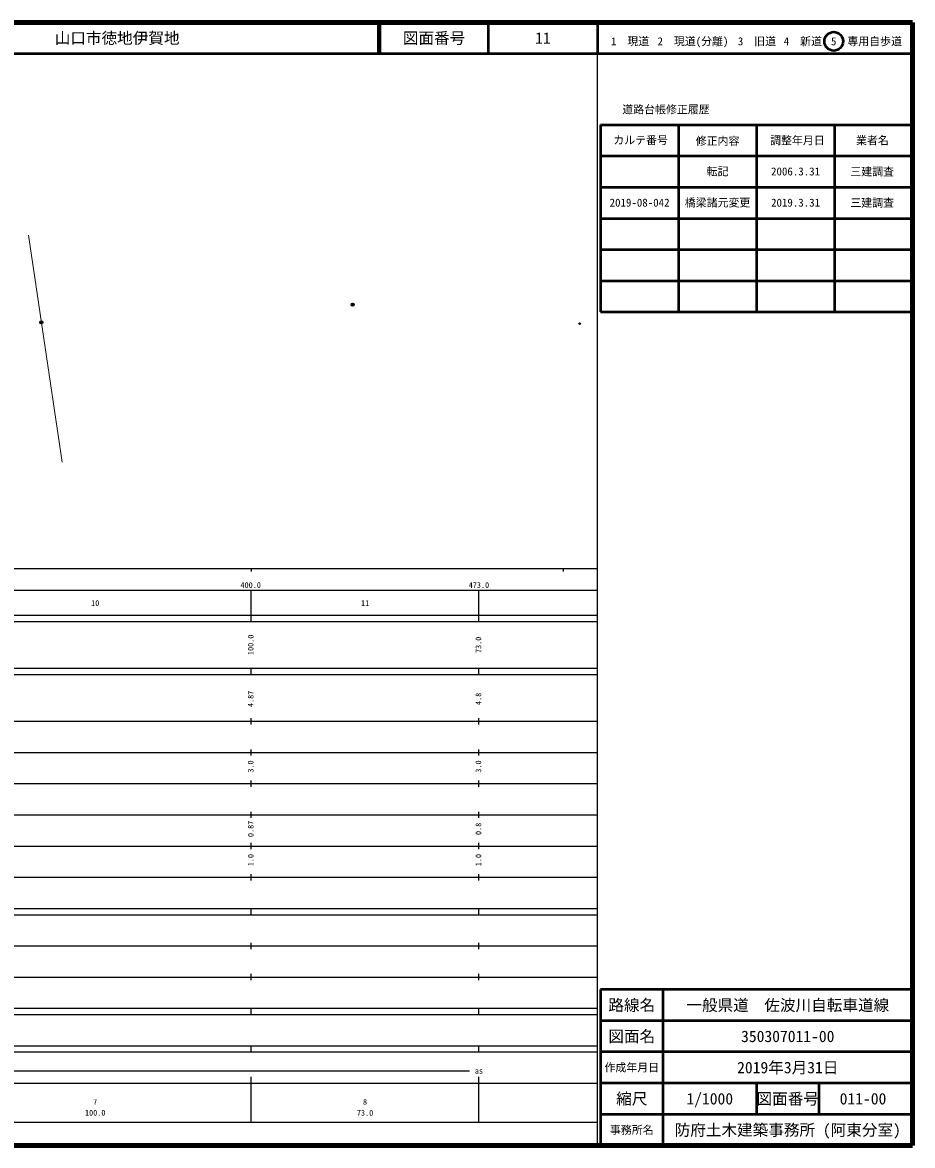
# Model space of a CAD drawing. Units: millimetres on the paper. Extents: x 40 to 680, y 20 to 380.
# Drawn here: x 394.7 to 680, y 20 to 380 of the extents above; entities that cross this region are included whole.
import ezdxf
from ezdxf.enums import TextEntityAlignment as Align

# ---------------------------------------------------------------- set-up
doc = ezdxf.new("R2010")
doc.units = ezdxf.units.MM
doc.header["$PDMODE"] = 32
doc.header["$PDSIZE"] = 0.5
for name, color, linetype, lineweight in [('M-BMK-SRVR', 3, 'Continuous', 25), ('M-TTL', 2, 'Continuous', 140), ('M-TTL-BAND', 7, 'Continuous', 25), ('M-TTL-FRAM', 2, 'Continuous', 50), ('M-TTL-LINE', 7, 'Continuous', 50)]:
    doc.layers.add(name, color=color, linetype=linetype, lineweight=lineweight)
doc.layers.add('M-OTRS', color=6, linetype='Continuous')
doc.layers.add('M-TTL-TXT', color=7, linetype='Continuous')
doc.styles.add('ＭＳ ゴシック', font='')
doc.styles.get('ＭＳ ゴシック').set_extended_font_data('MS Gothic')

msp = doc.modelspace()

# ---------------------------------------------------------------- linework, layer by layer
at = {"layer": 'M-BMK-SRVR', "lineweight": 13}
msp.add_line((396.57, 311.824), (407.362, 239.104), dxfattribs=at)
at = {"layer": 'M-BMK-SRVR'}
for centre in [(500.503, 289.518), (400.721, 283.853)]:
    msp.add_circle(centre, 0.5, dxfattribs=at)
for p in [(500.503, 289.518), (400.721, 283.853)]:
    msp.add_point(p, dxfattribs=at)
at = {"layer": 'M-OTRS'}
for p in [(400.721, 283.853), (573.261, 283.462)]:
    msp.add_point(p, dxfattribs=at)
at = {"layer": 'M-TTL'}
for p, q in [((680, 380), (40, 380)), ((680, 20), (680, 380)), ((40, 20), (680, 20))]:
    msp.add_line(p, q, dxfattribs=at)
at = {"layer": 'M-TTL-BAND'}
for p, q in [((579, 20), (579, 370)), ((40, 205), (579, 205)), ((468, 205), (468, 204)), ((568, 205), (568, 204)), ((68, 198), (579, 198)), ((468, 188), (468, 198)), ((541, 188), (541, 198)), ((40, 190), (579, 190)), ((40, 188), (579, 188)), ((40, 173), (579, 173)), ((468, 171), (468, 173)), ((541, 171), (541, 173)), ((40, 171), (579, 171)), ((40, 156), (579, 156)), ((468, 155), (468, 157)), ((541, 155), (541, 157)), ((46, 146), (579, 146)), ((468, 145), (468, 147)), ((541, 145), (541, 147)), ((468, 135), (468, 137)), ((541, 135), (541, 137)), ((52, 136), (579, 136)), ((46, 126), (579, 126)), ((468, 125), (468, 127)), ((541, 125), (541, 127)), ((52, 116), (579, 116)), ((468, 115), (468, 117)), ((541, 115), (541, 117)), ((46, 106), (579, 106)), ((468, 105), (468, 107)), ((541, 105), (541, 107)), ((40, 96), (579, 96)), ((40, 94), (579, 94)), ((468, 94), (468, 96)), ((541, 94), (541, 96)), ((49, 84), (579, 84)), ((468, 83), (468, 85)), ((541, 83), (541, 85)), ((40, 74), (579, 74)), ((468, 73), (468, 75)), ((541, 73), (541, 75)), ((40, 64), (579, 64)), ((40, 62), (579, 62)), ((468, 62), (468, 64)), ((541, 62), (541, 64)), ((40, 52), (579, 52)), ((468, 50), (468, 52)), ((541, 50), (541, 52)), ((40, 50), (579, 50)), ((71, 44), (538, 44)), ((40, 40), (579, 40)), ((468, 27.5), (468, 42)), ((541, 27.5), (541, 42)), ((68, 27.5), (579, 27.5))]:
    msp.add_line(p, q, dxfattribs=at)
at = {"layer": 'M-TTL-FRAM'}
for p, q in [((580, 347.197), (580, 287.197)), ((580, 347.197), (680, 347.197)), ((580, 287.197), (680, 287.197)), ((680, 70), (580, 70)), ((580, 70), (580, 20))]:
    msp.add_line(p, q, dxfattribs=at)
at = {"layer": 'M-TTL-LINE'}
for p, q in [((508.747, 380), (508.747, 370)), ((509.247, 380), (509.247, 370)), ((543.997, 380), (543.997, 370)), ((579, 380), (579, 370)), ((40, 370), (680, 370)), ((605, 347.197), (605, 287.197)), ((630, 347.197), (630, 287.197)), ((655, 347.197), (655, 287.197)), ((580, 337.197), (680, 337.197)), ((580, 327.197), (680, 327.197)), ((580, 317.197), (680, 317.197)), ((580, 307.197), (680, 307.197)), ((580, 297.197), (680, 297.197)), ((600, 70), (600, 20)), ((680, 60), (580, 60)), ((680, 50), (580, 50)), ((680, 40), (580, 40)), ((630, 40), (630, 30)), ((650, 40), (650, 30)), ((680, 30), (580, 30))]:
    msp.add_line(p, q, dxfattribs=at)
msp.add_circle((654.735, 373.958), 3, dxfattribs=at)

# ---------------------------------------------------------------- texts
at = {"layer": 'M-TTL-BAND', "style": 'ＭＳ ゴシック'}
for s, p in [('400.0', (467.844, 198.195)), ('473.0', (541, 198.195)), ('10', (418, 192.405)), ('11', (504.5, 192.405)), ('as', (541, 42.5)), ('7', (418, 32.523)), ('8', (504.5, 32.523)), ('100.0', (418, 29.033)), ('73.0', (504.5, 29.033))]:
    msp.add_text(s, height=1.833, dxfattribs=at).set_placement(p, align=Align.BOTTOM_CENTER)
for s, p in [('100.0', (469.287, 180.5)), ('73.0', (542.287, 180.5)), ('4.87', (469.287, 163.174)), ('4.8', (542.287, 163.174)), ('3.0', (469.287, 141.5)), ('3.0', (542.287, 141.5)), ('0.87', (469.287, 121.5)), ('0.8', (542.287, 121.5)), ('1.0', (469.287, 111.5)), ('1.0', (542.287, 111.5))]:
    msp.add_text(s, height=1.833, rotation=90, dxfattribs=at).set_placement(p, align=Align.BOTTOM_CENTER)
at = {"layer": 'M-TTL-TXT', "style": 'ＭＳ ゴシック'}
msp.add_text('山口市徳地伊賀地', height=3.666, dxfattribs=at).set_placement((405.024, 375), align=Align.MIDDLE_LEFT)
for s, height, p in [('図面番号', 3.666, (526.622, 375)), ('11', 3.666, (561.497, 375)), ('1\u3000現道', 2.566, (589.448, 373.958)), ('2\u3000現道(分離)', 2.566, (609.619, 373.958)), ('3\u3000旧道', 2.566, (630.121, 373.958)), ('4\u3000新道', 2.566, (644.824, 373.958)), ('5\u3000専用自歩道', 2.566, (665.228, 373.958)), ('道路台帳修正履歴', 2.566, (600.968, 352.113)), ('カルテ番号', 2.566, (592.839, 342.277)), ('修正内容', 2.566, (617.509, 342.023)), ('調整年月日', 2.566, (643.089, 342.197)), ('業者名', 2.566, (667.134, 342.197)), ('転記', 2.566, (617.5, 332.245)), ('2006.3.31', 2.566, (642.5, 332.245)), ('三建調査', 2.566, (667.077, 332.189)), ('2019-08-042', 2.566, (592.5, 322.245)), ('橋梁諸元変更', 2.566, (617.5, 322.245)), ('2019.3.31', 2.566, (642.5, 322.245)), ('三建調査', 2.566, (667.077, 322.189)), ('路線名', 3.666, (590, 65)), ('路線名', 3.666, (590, 65)), ('一般県道\u3000佐波川自転車道線', 3.666, (640, 65)), ('図面名', 3.666, (590, 55)), ('図面名', 3.666, (590, 55)), ('350307011-00', 3.666, (640, 55)), ('2019年3月31日', 3.666, (640, 45)), ('作成年月日', 2.566, (590, 45)), ('作成年月日', 2.566, (590, 45)), ('縮尺', 3.666, (590, 35)), ('縮尺', 3.666, (590, 35)), ('1/1000', 3.666, (615, 35)), ('図面番号', 3.666, (640, 35)), ('図面番号', 3.666, (640, 35)), ('011-00', 3.666, (664.125, 35)), ('事務所名', 2.566, (590, 25)), ('事務所名', 2.566, (590, 25)), ('防府土木建築事務所 (阿東分室)', 3.666, (640, 25))]:
    msp.add_text(s, height=height, dxfattribs=at).set_placement(p, align=Align.MIDDLE_CENTER)

doc.saveas('drawing.dxf')
